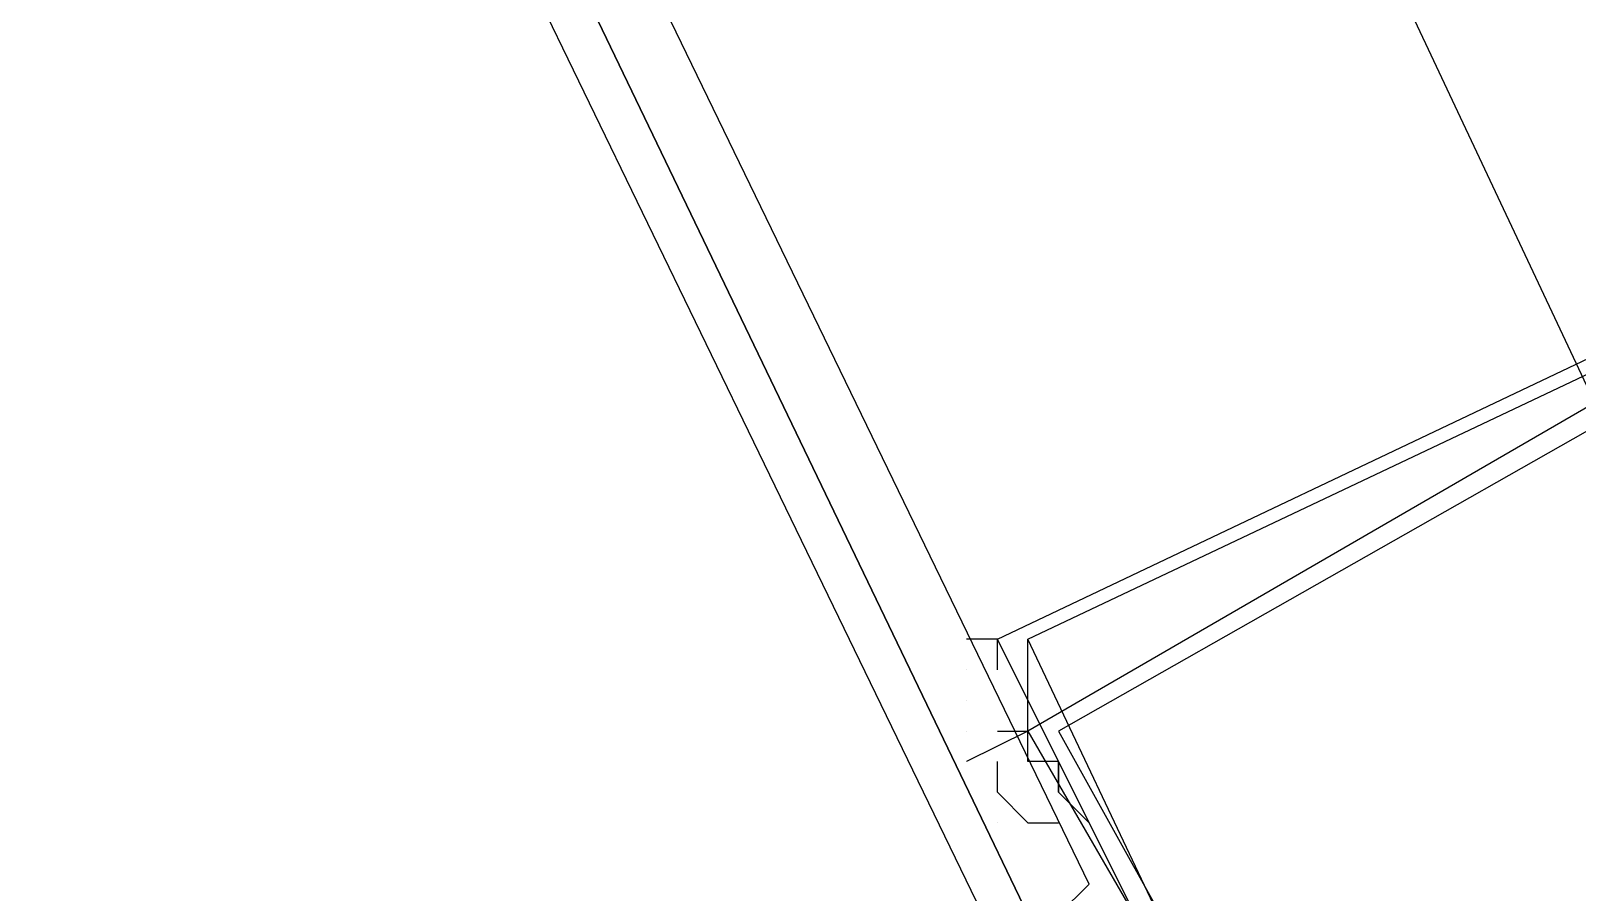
# Model space of a CAD drawing. Header units: feet. Extents: x -84 to 198, y -22 to 181.
# Drawn here: x 20.685 to 21.359, y 32.121 to 32.496 of the extents above; entities that cross this region are included whole.
import ezdxf

# ---------------------------------------------------------------- set-up
doc = ezdxf.new("R2010")
doc.units = ezdxf.units.FT
doc.layers.add('A-LINEA', color=7, linetype='CONTINUOUS')

msp = doc.modelspace()

# ---------------------------------------------------------------- linework, layer by layer
at = {"layer": 'A-LINEA'}
for p, q in [((17.1689, 41.2494), (22.9956, 28.8755)), ((17.1689, 41.2494), (22.9956, 28.8755)), ((21.0933, 32.1911), (21.0933, 32.1911)), ((21.0933, 32.1911), (21.0933, 32.1911)), ((21.1067, 32.1511), (21.1067, 32.1511)), ((21.1067, 32.1511), (21.1067, 32.1511))]:
    msp.add_line(p, q, dxfattribs=at)
for points in [[(19.4133, 35.6578), (21.12, 32.1111), (21.1333, 32.1111), (21.1467, 32.1244), (19.4267, 35.6711), (19.4133, 35.6578)], [(19.4133, 35.6578), (21.12, 32.1111), (21.1333, 32.1111), (21.1467, 32.1244), (19.4267, 35.6711), (19.4133, 35.6578)], [(19.3867, 35.6444), (21.1067, 32.0978), (21.12, 32.0978), (21.12, 32.1111), (19.4133, 35.6578), (19.4, 35.6578), (19.3867, 35.6578), (19.3867, 35.6444)], [(19.3867, 35.6444), (21.1067, 32.0978), (21.12, 32.0978), (21.12, 32.1111), (19.4133, 35.6578), (19.4, 35.6578), (19.3867, 35.6578), (19.3867, 35.6444)], [(21.64, 32.4844), (21.76, 32.2178), (21.24, 31.9644), (21.1067, 32.2311), (21.64, 32.4844)], [(21.64, 32.4844), (21.76, 32.2178), (21.24, 31.9644), (21.1067, 32.2311), (21.64, 32.4844)], [(21.7733, 32.2311), (21.6267, 32.4844), (21.12, 32.1911), (21.2667, 31.9378), (21.7733, 32.2311)], [(21.7733, 32.2311), (21.6267, 32.4844), (21.12, 32.1911), (21.2667, 31.9378), (21.7733, 32.2311)], [(21.6267, 32.4711), (21.7467, 32.2311), (21.24, 31.9778), (21.12, 32.2311), (21.6267, 32.4711)], [(21.6267, 32.4711), (21.7467, 32.2311), (21.24, 31.9778), (21.12, 32.2311), (21.6267, 32.4711)], [(21.76, 32.2311), (21.6267, 32.4711), (21.1333, 32.1911), (21.2667, 31.9511), (21.76, 32.2311)], [(21.76, 32.2311), (21.6267, 32.4711), (21.1333, 32.1911), (21.2667, 31.9511), (21.76, 32.2311)], [(21.1067, 32.2178), (21.1067, 32.2178), (21.1067, 32.2311), (21.1067, 32.2311), (21.0933, 32.2311), (21.0933, 32.2311)], [(21.1067, 32.2178), (21.1067, 32.2178), (21.1067, 32.2311), (21.1067, 32.2311), (21.0933, 32.2311), (21.0933, 32.2311)], [(21.1067, 32.1911), (21.1067, 32.1911), (21.1067, 32.1911), (21.12, 32.1911), (21.12, 32.1911), (21.12, 32.2178), (21.12, 32.2178), (21.12, 32.2178), (21.12, 32.2178), (21.12, 32.2178), (21.12, 32.2178), (21.12, 32.2178), (21.12, 32.2311), (21.12, 32.2311), (21.12, 32.2311), (21.12, 32.2311)], [(21.1067, 32.1911), (21.1067, 32.1911), (21.1067, 32.1911), (21.12, 32.1911), (21.12, 32.1911), (21.12, 32.2178), (21.12, 32.2178), (21.12, 32.2178), (21.12, 32.2178), (21.12, 32.2178), (21.12, 32.2178), (21.12, 32.2178), (21.12, 32.2311), (21.12, 32.2311), (21.12, 32.2311), (21.12, 32.2311)], [(21.0933, 32.2178), (21.0933, 32.2178), (21.0933, 32.2178)], [(21.0933, 32.2178), (21.0933, 32.2178), (21.0933, 32.2178)], [(21.0933, 32.2044), (21.0933, 32.2044), (21.0933, 32.2044)], [(21.0933, 32.2044), (21.0933, 32.2044), (21.0933, 32.2044)], [(21.1467, 32.1511), (21.1333, 32.1644), (21.1333, 32.1644), (21.1333, 32.1778), (21.1333, 32.1644), (21.1333, 32.1778), (21.1333, 32.1778), (21.1333, 32.1778), (21.1333, 32.1778), (21.1333, 32.1778), (21.1333, 32.1778), (21.12, 32.1778), (21.12, 32.1778), (21.12, 32.1911), (21.12, 32.1911), (21.0933, 32.1778), (21.0933, 32.1778), (21.0933, 32.1778)], [(21.1467, 32.1511), (21.1333, 32.1644), (21.1333, 32.1644), (21.1333, 32.1778), (21.1333, 32.1644), (21.1333, 32.1778), (21.1333, 32.1778), (21.1333, 32.1778), (21.1333, 32.1778), (21.1333, 32.1778), (21.1333, 32.1778), (21.12, 32.1778), (21.12, 32.1778), (21.12, 32.1911), (21.12, 32.1911), (21.0933, 32.1778), (21.0933, 32.1778), (21.0933, 32.1778)], [(21.12, 32.1511), (21.1067, 32.1644), (21.1067, 32.1644), (21.1067, 32.1778)], [(21.12, 32.1511), (21.1067, 32.1644), (21.1067, 32.1644), (21.1067, 32.1778)], [(21.12, 32.1511), (21.12, 32.1511), (21.12, 32.1511), (21.1333, 32.1511), (21.1333, 32.1511)], [(21.12, 32.1511), (21.12, 32.1511), (21.12, 32.1511), (21.1333, 32.1511), (21.1333, 32.1511)]]:
    msp.add_lwpolyline(points, dxfattribs=at)
for points in [[(21.12, 32.2178), (21.12, 32.2178), (21.12, 32.2178), (21.12, 32.2178)], [(21.12, 32.2178), (21.12, 32.2178), (21.12, 32.2178), (21.12, 32.2178)], [(21.1333, 32.1778), (21.1333, 32.1778), (21.1333, 32.1778), (21.1333, 32.1778)], [(21.1333, 32.1778), (21.1333, 32.1778), (21.1333, 32.1778), (21.1333, 32.1778)]]:
    msp.add_lwpolyline(points, close=True, dxfattribs=at)

doc.saveas('drawing.dxf')
